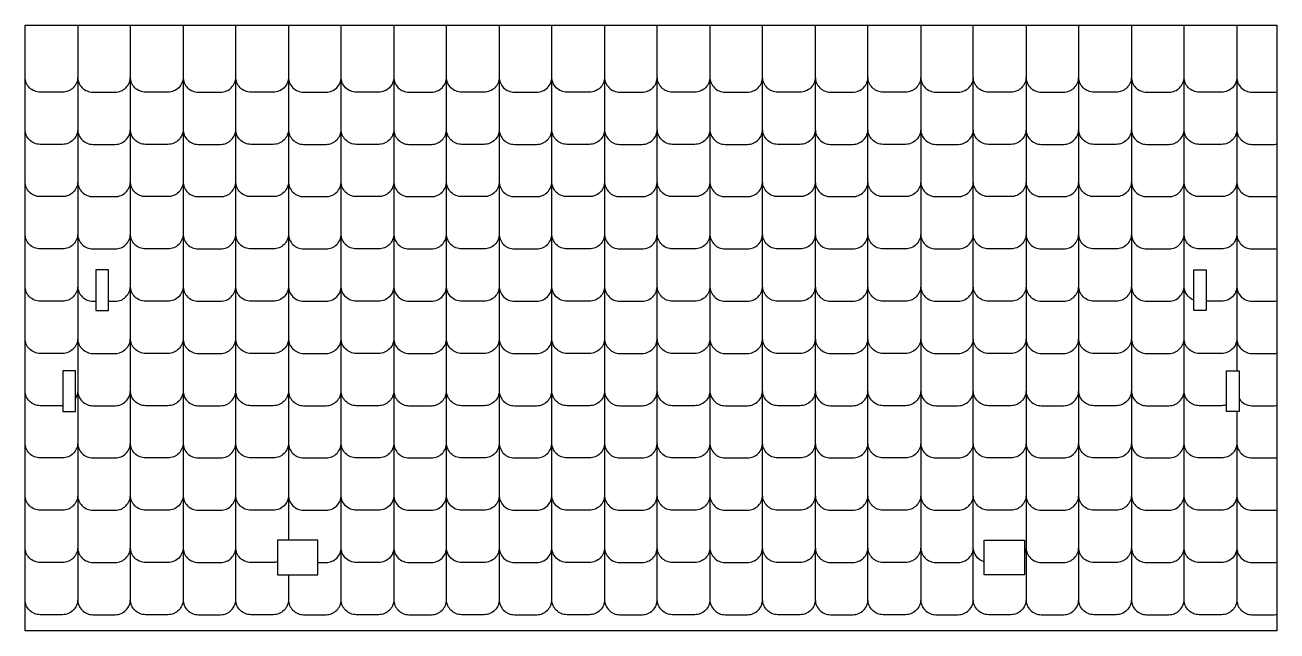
# Model space of a CAD drawing. Extents: x 2649.3 to 2742.3, y 2281.8 to 2353.6.
# Drawn here: x 2716.93 to 2741.73, y 2341.31 to 2353.31 of the extents above; entities that cross this region are included whole.
import ezdxf

# ---------------------------------------------------------------- set-up
doc = ezdxf.new("R2010")
doc.units = 0
doc.header["$MEASUREMENT"] = 0
doc.layers.add('LAYER1', color=18, linetype='CONTINUOUS')

msp = doc.modelspace()

# ---------------------------------------------------------------- linework, layer by layer
at = {"layer": 'LAYER1'}
for points in [[(2716.934, 2341.311), (2716.934, 2353.311), (2741.734, 2353.311), (2741.734, 2341.311)], [(2718.584, 2347.66), (2718.584, 2348.46), (2718.334, 2348.46), (2718.334, 2347.66)], [(2740.084, 2347.66), (2740.084, 2348.46), (2740.334, 2348.46), (2740.334, 2347.66)], [(2717.934, 2345.66), (2717.934, 2346.46), (2717.684, 2346.46), (2717.684, 2345.66)], [(2740.734, 2345.66), (2740.734, 2346.46), (2740.984, 2346.46), (2740.984, 2345.66)], [(2722.734, 2343.107), (2721.934, 2343.107), (2721.934, 2342.421), (2722.734, 2342.421)], [(2735.934, 2343.107), (2736.734, 2343.107), (2736.734, 2342.421), (2735.934, 2342.421)]]:
    msp.add_lwpolyline(points, close=True, dxfattribs=at)
for points in [[(2717.977, 2353.311), (2717.977, 2341.932, -0.414214), (2717.677, 2341.632), (2717.234, 2341.632, -0.414214), (2716.934, 2341.932)], [(2720.065, 2341.932, -0.414214), (2719.765, 2341.632), (2719.321, 2341.632, -0.414214), (2719.021, 2341.932), (2719.021, 2353.311)], [(2720.065, 2353.311), (2720.065, 2341.932, 0.414214), (2720.365, 2341.632), (2720.808, 2341.632, 0.414214), (2721.108, 2341.932)], [(2722.152, 2341.932, -0.414214), (2721.852, 2341.632), (2721.408, 2341.632, -0.414214), (2721.108, 2341.932), (2721.108, 2353.311)], [(2722.152, 2342.421), (2722.152, 2341.932, 0.414214), (2722.452, 2341.632), (2722.896, 2341.632, 0.414214), (2723.196, 2341.932), (2723.196, 2353.311)], [(2724.239, 2353.311), (2724.239, 2341.932, 0.414214), (2724.539, 2341.632), (2724.983, 2341.632, 0.414214), (2725.283, 2341.932), (2725.283, 2353.311)], [(2726.327, 2353.311), (2726.327, 2341.932, -0.414214), (2726.027, 2341.632), (2725.583, 2341.632, -0.414214), (2725.283, 2341.932)], [(2726.327, 2341.932, 0.414214), (2726.627, 2341.632), (2727.07, 2341.632, 0.414214), (2727.37, 2341.932), (2727.37, 2353.311)], [(2728.414, 2353.311), (2728.414, 2341.932, 0.414214), (2728.714, 2341.632), (2729.158, 2341.632, 0.414214), (2729.458, 2341.932), (2729.458, 2353.311)], [(2730.501, 2353.311), (2730.501, 2341.932, 0.414214), (2730.801, 2341.632), (2731.245, 2341.632, 0.414214), (2731.545, 2341.932), (2731.545, 2353.311)], [(2732.588, 2353.311), (2732.588, 2341.932, 0.414214), (2732.888, 2341.632), (2733.332, 2341.632, 0.414214), (2733.632, 2341.932), (2733.632, 2353.311)], [(2734.676, 2353.311), (2734.676, 2341.932, 0.414214), (2734.976, 2341.632), (2735.419, 2341.632, 0.414214), (2735.719, 2341.932), (2735.719, 2353.311)], [(2736.763, 2353.311), (2736.763, 2341.932, -0.414214), (2736.463, 2341.632), (2736.019, 2341.632, -0.414214), (2735.719, 2341.932)], [(2738.85, 2353.311), (2738.85, 2341.932, -0.414214), (2738.55, 2341.632), (2738.107, 2341.632, -0.414214), (2737.807, 2341.932), (2737.807, 2353.311)], [(2738.85, 2341.932, 0.414214), (2739.15, 2341.632), (2739.594, 2341.632, 0.414214), (2739.894, 2341.932), (2739.894, 2353.311)], [(2717.977, 2352.282, -0.414214), (2717.677, 2351.982), (2717.234, 2351.982, -0.414214), (2716.934, 2352.282)], [(2717.977, 2352.282, 0.414214), (2718.277, 2351.982), (2718.721, 2351.982, 0.414214), (2719.021, 2352.282)], [(2720.065, 2352.282, -0.414214), (2719.765, 2351.982), (2719.321, 2351.982, -0.414214), (2719.021, 2352.282)], [(2720.065, 2352.282, 0.414214), (2720.365, 2351.982), (2720.808, 2351.982, 0.414214), (2721.108, 2352.282)], [(2722.152, 2352.282, -0.414214), (2721.852, 2351.982), (2721.408, 2351.982, -0.414214), (2721.108, 2352.282)], [(2722.152, 2352.282, 0.414214), (2722.452, 2351.982), (2722.896, 2351.982, 0.414214), (2723.196, 2352.282)], [(2724.239, 2352.282, -0.414214), (2723.939, 2351.982), (2723.496, 2351.982, -0.414214), (2723.196, 2352.282)], [(2724.239, 2352.282, 0.414214), (2724.539, 2351.982), (2724.983, 2351.982, 0.414214), (2725.283, 2352.282)], [(2726.327, 2352.282, -0.414214), (2726.027, 2351.982), (2725.583, 2351.982, -0.414214), (2725.283, 2352.282)], [(2726.327, 2352.282, 0.414214), (2726.627, 2351.982), (2727.07, 2351.982, 0.414214), (2727.37, 2352.282)], [(2728.414, 2352.282, -0.414214), (2728.114, 2351.982), (2727.67, 2351.982, -0.414214), (2727.37, 2352.282)], [(2728.414, 2352.282, 0.414214), (2728.714, 2351.982), (2729.158, 2351.982, 0.414214), (2729.458, 2352.282)], [(2730.501, 2352.282, -0.414214), (2730.201, 2351.982), (2729.758, 2351.982, -0.414214), (2729.458, 2352.282)], [(2730.501, 2352.282, 0.414214), (2730.801, 2351.982), (2731.245, 2351.982, 0.414214), (2731.545, 2352.282)], [(2732.588, 2352.282, -0.414214), (2732.288, 2351.982), (2731.845, 2351.982, -0.414214), (2731.545, 2352.282)], [(2732.588, 2352.282, 0.414214), (2732.888, 2351.982), (2733.332, 2351.982, 0.414214), (2733.632, 2352.282)], [(2734.676, 2352.282, -0.414214), (2734.376, 2351.982), (2733.932, 2351.982, -0.414214), (2733.632, 2352.282)], [(2734.676, 2352.282, 0.414214), (2734.976, 2351.982), (2735.419, 2351.982, 0.414214), (2735.719, 2352.282)], [(2736.763, 2352.282, -0.414214), (2736.463, 2351.982), (2736.019, 2351.982, -0.414214), (2735.719, 2352.282)], [(2736.763, 2352.282, 0.414214), (2737.063, 2351.982), (2737.507, 2351.982, 0.414214), (2737.807, 2352.282)], [(2738.85, 2352.282, -0.414214), (2738.55, 2351.982), (2738.107, 2351.982, -0.414214), (2737.807, 2352.282)], [(2738.85, 2352.282, 0.414214), (2739.15, 2351.982), (2739.594, 2351.982, 0.414214), (2739.894, 2352.282)], [(2740.938, 2352.282, -0.414214), (2740.638, 2351.982), (2740.194, 2351.982, -0.414214), (2739.894, 2352.282)], [(2740.938, 2352.282, 0.414214), (2741.238, 2351.982), (2741.681, 2351.982, 0.043988), (2741.734, 2351.987)], [(2717.977, 2351.247, -0.414214), (2717.677, 2350.947), (2717.234, 2350.947, -0.414214), (2716.934, 2351.247)], [(2717.977, 2351.247, 0.414214), (2718.277, 2350.947), (2718.721, 2350.947, 0.414214), (2719.021, 2351.247)], [(2720.065, 2351.247, -0.414214), (2719.765, 2350.947), (2719.321, 2350.947, -0.414214), (2719.021, 2351.247)], [(2720.065, 2351.247, 0.414214), (2720.365, 2350.947), (2720.808, 2350.947, 0.414214), (2721.108, 2351.247)], [(2722.152, 2351.247, -0.414214), (2721.852, 2350.947), (2721.408, 2350.947, -0.414214), (2721.108, 2351.247)], [(2722.152, 2351.247, 0.414214), (2722.452, 2350.947), (2722.896, 2350.947, 0.414214), (2723.196, 2351.247)], [(2724.239, 2351.247, -0.414214), (2723.939, 2350.947), (2723.496, 2350.947, -0.414214), (2723.196, 2351.247)], [(2724.239, 2351.247, 0.414214), (2724.539, 2350.947), (2724.983, 2350.947, 0.414214), (2725.283, 2351.247)], [(2726.327, 2351.247, -0.414214), (2726.027, 2350.947), (2725.583, 2350.947, -0.414214), (2725.283, 2351.247)], [(2726.327, 2351.247, 0.414214), (2726.627, 2350.947), (2727.07, 2350.947, 0.414214), (2727.37, 2351.247)], [(2728.414, 2351.247, -0.414214), (2728.114, 2350.947), (2727.67, 2350.947, -0.414214), (2727.37, 2351.247)], [(2728.414, 2351.247, 0.414214), (2728.714, 2350.947), (2729.158, 2350.947, 0.414214), (2729.458, 2351.247)], [(2730.501, 2351.247, -0.414214), (2730.201, 2350.947), (2729.758, 2350.947, -0.414214), (2729.458, 2351.247)], [(2730.501, 2351.247, 0.414214), (2730.801, 2350.947), (2731.245, 2350.947, 0.414214), (2731.545, 2351.247)], [(2732.588, 2351.247, -0.414214), (2732.288, 2350.947), (2731.845, 2350.947, -0.414214), (2731.545, 2351.247)], [(2732.588, 2351.247, 0.414214), (2732.888, 2350.947), (2733.332, 2350.947, 0.414214), (2733.632, 2351.247)], [(2734.676, 2351.247, -0.414214), (2734.376, 2350.947), (2733.932, 2350.947, -0.414214), (2733.632, 2351.247)], [(2734.676, 2351.247, 0.414214), (2734.976, 2350.947), (2735.419, 2350.947, 0.414214), (2735.719, 2351.247)], [(2736.763, 2351.247, -0.414214), (2736.463, 2350.947), (2736.019, 2350.947, -0.414214), (2735.719, 2351.247)], [(2736.763, 2351.247, 0.414214), (2737.063, 2350.947), (2737.507, 2350.947, 0.414214), (2737.807, 2351.247)], [(2738.85, 2351.247, -0.414214), (2738.55, 2350.947), (2738.107, 2350.947, -0.414214), (2737.807, 2351.247)], [(2738.85, 2351.247, 0.414214), (2739.15, 2350.947), (2739.594, 2350.947, 0.414214), (2739.894, 2351.247)], [(2740.938, 2351.247, -0.414214), (2740.638, 2350.947), (2740.194, 2350.947, -0.414214), (2739.894, 2351.247)], [(2740.938, 2351.247, 0.414214), (2741.238, 2350.947), (2741.681, 2350.947, 0.043988), (2741.734, 2350.952)], [(2717.977, 2350.212, -0.414214), (2717.677, 2349.912), (2717.234, 2349.912, -0.414214), (2716.934, 2350.212)], [(2717.977, 2350.212, 0.414214), (2718.277, 2349.912), (2718.721, 2349.912, 0.414214), (2719.021, 2350.212)], [(2720.065, 2350.212, -0.414214), (2719.765, 2349.912), (2719.321, 2349.912, -0.414214), (2719.021, 2350.212)], [(2720.065, 2350.212, 0.414214), (2720.365, 2349.912), (2720.808, 2349.912, 0.414214), (2721.108, 2350.212)], [(2722.152, 2350.212, -0.414214), (2721.852, 2349.912), (2721.408, 2349.912, -0.414214), (2721.108, 2350.212)], [(2722.152, 2350.212, 0.414214), (2722.452, 2349.912), (2722.896, 2349.912, 0.414214), (2723.196, 2350.212)], [(2724.239, 2350.212, -0.414214), (2723.939, 2349.912), (2723.496, 2349.912, -0.414214), (2723.196, 2350.212)], [(2724.239, 2350.212, 0.414214), (2724.539, 2349.912), (2724.983, 2349.912, 0.414214), (2725.283, 2350.212)], [(2726.327, 2350.212, -0.414214), (2726.027, 2349.912), (2725.583, 2349.912, -0.414214), (2725.283, 2350.212)], [(2726.327, 2350.212, 0.414214), (2726.627, 2349.912), (2727.07, 2349.912, 0.414214), (2727.37, 2350.212)], [(2728.414, 2350.212, -0.414214), (2728.114, 2349.912), (2727.67, 2349.912, -0.414214), (2727.37, 2350.212)], [(2728.414, 2350.212, 0.414214), (2728.714, 2349.912), (2729.158, 2349.912, 0.414214), (2729.458, 2350.212)], [(2730.501, 2350.212, -0.414214), (2730.201, 2349.912), (2729.758, 2349.912, -0.414214), (2729.458, 2350.212)], [(2730.501, 2350.212, 0.414214), (2730.801, 2349.912), (2731.245, 2349.912, 0.414214), (2731.545, 2350.212)], [(2732.588, 2350.212, -0.414214), (2732.288, 2349.912), (2731.845, 2349.912, -0.414214), (2731.545, 2350.212)], [(2732.588, 2350.212, 0.414214), (2732.888, 2349.912), (2733.332, 2349.912, 0.414214), (2733.632, 2350.212)], [(2734.676, 2350.212, -0.414214), (2734.376, 2349.912), (2733.932, 2349.912, -0.414214), (2733.632, 2350.212)], [(2734.676, 2350.212, 0.414214), (2734.976, 2349.912), (2735.419, 2349.912, 0.414214), (2735.719, 2350.212)], [(2736.763, 2350.212, -0.414214), (2736.463, 2349.912), (2736.019, 2349.912, -0.414214), (2735.719, 2350.212)], [(2736.763, 2350.212, 0.414214), (2737.063, 2349.912), (2737.507, 2349.912, 0.414214), (2737.807, 2350.212)], [(2738.85, 2350.212, -0.414214), (2738.55, 2349.912), (2738.107, 2349.912, -0.414214), (2737.807, 2350.212)], [(2738.85, 2350.212, 0.414214), (2739.15, 2349.912), (2739.594, 2349.912, 0.414214), (2739.894, 2350.212)], [(2740.938, 2350.212, -0.414214), (2740.638, 2349.912), (2740.194, 2349.912, -0.414214), (2739.894, 2350.212)], [(2740.938, 2350.212, 0.414214), (2741.238, 2349.912), (2741.681, 2349.912, 0.043988), (2741.734, 2349.917)], [(2717.977, 2349.177, -0.414214), (2717.677, 2348.877), (2717.234, 2348.877, -0.414214), (2716.934, 2349.177)], [(2717.977, 2349.177, 0.414214), (2718.277, 2348.877), (2718.721, 2348.877, 0.414214), (2719.021, 2349.177)], [(2720.065, 2349.177, -0.414214), (2719.765, 2348.877), (2719.321, 2348.877, -0.414214), (2719.021, 2349.177)], [(2720.065, 2349.177, 0.414214), (2720.365, 2348.877), (2720.808, 2348.877, 0.414214), (2721.108, 2349.177)], [(2722.152, 2349.177, -0.414214), (2721.852, 2348.877), (2721.408, 2348.877, -0.414214), (2721.108, 2349.177)], [(2722.152, 2349.177, 0.414214), (2722.452, 2348.877), (2722.896, 2348.877, 0.414214), (2723.196, 2349.177)], [(2724.239, 2349.177, -0.414214), (2723.939, 2348.877), (2723.496, 2348.877, -0.414214), (2723.196, 2349.177)], [(2724.239, 2349.177, 0.414214), (2724.539, 2348.877), (2724.983, 2348.877, 0.414214), (2725.283, 2349.177)], [(2726.327, 2349.177, -0.414214), (2726.027, 2348.877), (2725.583, 2348.877, -0.414214), (2725.283, 2349.177)], [(2726.327, 2349.177, 0.414214), (2726.627, 2348.877), (2727.07, 2348.877, 0.414214), (2727.37, 2349.177)], [(2728.414, 2349.177, -0.414214), (2728.114, 2348.877), (2727.67, 2348.877, -0.414214), (2727.37, 2349.177)], [(2728.414, 2349.177, 0.414214), (2728.714, 2348.877), (2729.158, 2348.877, 0.414214), (2729.458, 2349.177)], [(2730.501, 2349.177, -0.414214), (2730.201, 2348.877), (2729.758, 2348.877, -0.414214), (2729.458, 2349.177)], [(2730.501, 2349.177, 0.414214), (2730.801, 2348.877), (2731.245, 2348.877, 0.414214), (2731.545, 2349.177)], [(2732.588, 2349.177, -0.414214), (2732.288, 2348.877), (2731.845, 2348.877, -0.414214), (2731.545, 2349.177)], [(2732.588, 2349.177, 0.414214), (2732.888, 2348.877), (2733.332, 2348.877, 0.414214), (2733.632, 2349.177)], [(2734.676, 2349.177, -0.414214), (2734.376, 2348.877), (2733.932, 2348.877, -0.414214), (2733.632, 2349.177)], [(2734.676, 2349.177, 0.414214), (2734.976, 2348.877), (2735.419, 2348.877, 0.414214), (2735.719, 2349.177)], [(2736.763, 2349.177, -0.414214), (2736.463, 2348.877), (2736.019, 2348.877, -0.414214), (2735.719, 2349.177)], [(2736.763, 2349.177, 0.414214), (2737.063, 2348.877), (2737.507, 2348.877, 0.414214), (2737.807, 2349.177)], [(2738.85, 2349.177, -0.414214), (2738.55, 2348.877), (2738.107, 2348.877, -0.414214), (2737.807, 2349.177)], [(2738.85, 2349.177, 0.414214), (2739.15, 2348.877), (2739.594, 2348.877, 0.414214), (2739.894, 2349.177)], [(2740.938, 2349.177, -0.414214), (2740.638, 2348.877), (2740.194, 2348.877, -0.414214), (2739.894, 2349.177)], [(2740.938, 2349.177, 0.414214), (2741.238, 2348.877), (2741.681, 2348.877, 0.043988), (2741.734, 2348.882)], [(2717.977, 2348.142, -0.414214), (2717.677, 2347.842), (2717.234, 2347.842, -0.414214), (2716.934, 2348.142)], [(2717.977, 2348.142, 0.414214), (2718.277, 2347.842), (2718.334, 2347.842)], [(2718.584, 2347.842), (2718.721, 2347.842, 0.414214), (2719.021, 2348.142)], [(2720.065, 2348.142, -0.414214), (2719.765, 2347.842), (2719.321, 2347.842, -0.414214), (2719.021, 2348.142)], [(2720.065, 2348.142, 0.414214), (2720.365, 2347.842), (2720.808, 2347.842, 0.414214), (2721.108, 2348.142)], [(2722.152, 2348.142, -0.414214), (2721.852, 2347.842), (2721.408, 2347.842, -0.414214), (2721.108, 2348.142)], [(2722.152, 2348.142, 0.414214), (2722.452, 2347.842), (2722.896, 2347.842, 0.414214), (2723.196, 2348.142)], [(2724.239, 2348.142, -0.414214), (2723.939, 2347.842), (2723.496, 2347.842, -0.414214), (2723.196, 2348.142)], [(2724.239, 2348.142, 0.414214), (2724.539, 2347.842), (2724.983, 2347.842, 0.414214), (2725.283, 2348.142)], [(2726.327, 2348.142, -0.414214), (2726.027, 2347.842), (2725.583, 2347.842, -0.414214), (2725.283, 2348.142)], [(2726.327, 2348.142, 0.414214), (2726.627, 2347.842), (2727.07, 2347.842, 0.414214), (2727.37, 2348.142)], [(2728.414, 2348.142, -0.414214), (2728.114, 2347.842), (2727.67, 2347.842, -0.414214), (2727.37, 2348.142)], [(2728.414, 2348.142, 0.414214), (2728.714, 2347.842), (2729.158, 2347.842, 0.414214), (2729.458, 2348.142)], [(2730.501, 2348.142, -0.414214), (2730.201, 2347.842), (2729.758, 2347.842, -0.414214), (2729.458, 2348.142)], [(2730.501, 2348.142, 0.414214), (2730.801, 2347.842), (2731.245, 2347.842, 0.414214), (2731.545, 2348.142)], [(2732.588, 2348.142, -0.414214), (2732.288, 2347.842), (2731.845, 2347.842, -0.414214), (2731.545, 2348.142)], [(2732.588, 2348.142, 0.414214), (2732.888, 2347.842), (2733.332, 2347.842, 0.414214), (2733.632, 2348.142)], [(2734.676, 2348.142, -0.414214), (2734.376, 2347.842), (2733.932, 2347.842, -0.414214), (2733.632, 2348.142)], [(2734.676, 2348.142, 0.414214), (2734.976, 2347.842), (2735.419, 2347.842, 0.414214), (2735.719, 2348.142)], [(2736.763, 2348.142, -0.414214), (2736.463, 2347.842), (2736.019, 2347.842, -0.414214), (2735.719, 2348.142)], [(2736.763, 2348.142, 0.414214), (2737.063, 2347.842), (2737.507, 2347.842, 0.414214), (2737.807, 2348.142)], [(2738.85, 2348.142, -0.414214), (2738.55, 2347.842), (2738.107, 2347.842, -0.414214), (2737.807, 2348.142)], [(2738.85, 2348.142, 0.414214), (2739.15, 2347.842), (2739.594, 2347.842, 0.414214), (2739.894, 2348.142)], [(2740.084, 2347.863, -0.307847), (2739.894, 2348.142)], [(2740.938, 2348.142, -0.414214), (2740.638, 2347.842), (2740.334, 2347.842)], [(2740.938, 2348.142, 0.414214), (2741.238, 2347.842), (2741.681, 2347.842, 0.043988), (2741.734, 2347.847)], [(2717.977, 2347.107, -0.414214), (2717.677, 2346.807), (2717.234, 2346.807, -0.414214), (2716.934, 2347.107)], [(2717.977, 2347.107, 0.414214), (2718.277, 2346.807), (2718.721, 2346.807, 0.414214), (2719.021, 2347.107)], [(2720.065, 2347.107, -0.414214), (2719.765, 2346.807), (2719.321, 2346.807, -0.414214), (2719.021, 2347.107)], [(2720.065, 2347.107, 0.414214), (2720.365, 2346.807), (2720.808, 2346.807, 0.414214), (2721.108, 2347.107)], [(2722.152, 2347.107, -0.414214), (2721.852, 2346.807), (2721.408, 2346.807, -0.414214), (2721.108, 2347.107)], [(2722.152, 2347.107, 0.414214), (2722.452, 2346.807), (2722.896, 2346.807, 0.414214), (2723.196, 2347.107)], [(2724.239, 2347.107, -0.414214), (2723.939, 2346.807), (2723.496, 2346.807, -0.414214), (2723.196, 2347.107)], [(2724.239, 2347.107, 0.414214), (2724.539, 2346.807), (2724.983, 2346.807, 0.414214), (2725.283, 2347.107)], [(2726.327, 2347.107, -0.414214), (2726.027, 2346.807), (2725.583, 2346.807, -0.414214), (2725.283, 2347.107)], [(2726.327, 2347.107, 0.414214), (2726.627, 2346.807), (2727.07, 2346.807, 0.414214), (2727.37, 2347.107)], [(2728.414, 2347.107, -0.414214), (2728.114, 2346.807), (2727.67, 2346.807, -0.414214), (2727.37, 2347.107)], [(2728.414, 2347.107, 0.414214), (2728.714, 2346.807), (2729.158, 2346.807, 0.414214), (2729.458, 2347.107)], [(2730.501, 2347.107, -0.414214), (2730.201, 2346.807), (2729.758, 2346.807, -0.414214), (2729.458, 2347.107)], [(2730.501, 2347.107, 0.414214), (2730.801, 2346.807), (2731.245, 2346.807, 0.414214), (2731.545, 2347.107)], [(2732.588, 2347.107, -0.414214), (2732.288, 2346.807), (2731.845, 2346.807, -0.414214), (2731.545, 2347.107)], [(2732.588, 2347.107, 0.414214), (2732.888, 2346.807), (2733.332, 2346.807, 0.414214), (2733.632, 2347.107)], [(2734.676, 2347.107, -0.414214), (2734.376, 2346.807), (2733.932, 2346.807, -0.414214), (2733.632, 2347.107)], [(2734.676, 2347.107, 0.414214), (2734.976, 2346.807), (2735.419, 2346.807, 0.414214), (2735.719, 2347.107)], [(2736.763, 2347.107, -0.414214), (2736.463, 2346.807), (2736.019, 2346.807, -0.414214), (2735.719, 2347.107)], [(2736.763, 2347.107, 0.414214), (2737.063, 2346.807), (2737.507, 2346.807, 0.414214), (2737.807, 2347.107)], [(2738.85, 2347.107, -0.414214), (2738.55, 2346.807), (2738.107, 2346.807, -0.414214), (2737.807, 2347.107)], [(2738.85, 2347.107, 0.414214), (2739.15, 2346.807), (2739.594, 2346.807, 0.414214), (2739.894, 2347.107)], [(2740.938, 2347.107, -0.414214), (2740.638, 2346.807), (2740.194, 2346.807, -0.414214), (2739.894, 2347.107)], [(2740.938, 2347.107, 0.414214), (2741.238, 2346.807), (2741.681, 2346.807, 0.043988), (2741.734, 2346.812)], [(2717.684, 2345.772, -0.005295), (2717.677, 2345.772), (2717.234, 2345.772, -0.414214), (2716.934, 2346.072)], [(2717.977, 2346.072, -0.137402), (2717.934, 2345.916)], [(2717.977, 2346.072, 0.414214), (2718.277, 2345.772), (2718.721, 2345.772, 0.414214), (2719.021, 2346.072)], [(2720.065, 2346.072, -0.414214), (2719.765, 2345.772), (2719.321, 2345.772, -0.414214), (2719.021, 2346.072)], [(2720.065, 2346.072, 0.414214), (2720.365, 2345.772), (2720.808, 2345.772, 0.414214), (2721.108, 2346.072)], [(2722.152, 2346.072, -0.414214), (2721.852, 2345.772), (2721.408, 2345.772, -0.414214), (2721.108, 2346.072)], [(2722.152, 2346.072, 0.414214), (2722.452, 2345.772), (2722.896, 2345.772, 0.414214), (2723.196, 2346.072)], [(2724.239, 2346.072, -0.414214), (2723.939, 2345.772), (2723.496, 2345.772, -0.414214), (2723.196, 2346.072)], [(2724.239, 2346.072, 0.414214), (2724.539, 2345.772), (2724.983, 2345.772, 0.414214), (2725.283, 2346.072)], [(2726.327, 2346.072, -0.414214), (2726.027, 2345.772), (2725.583, 2345.772, -0.414214), (2725.283, 2346.072)], [(2726.327, 2346.072, 0.414214), (2726.627, 2345.772), (2727.07, 2345.772, 0.414214), (2727.37, 2346.072)], [(2728.414, 2346.072, -0.414214), (2728.114, 2345.772), (2727.67, 2345.772, -0.414214), (2727.37, 2346.072)], [(2728.414, 2346.072, 0.414214), (2728.714, 2345.772), (2729.158, 2345.772, 0.414214), (2729.458, 2346.072)], [(2730.501, 2346.072, -0.414214), (2730.201, 2345.772), (2729.758, 2345.772, -0.414214), (2729.458, 2346.072)], [(2730.501, 2346.072, 0.414214), (2730.801, 2345.772), (2731.245, 2345.772, 0.414214), (2731.545, 2346.072)], [(2732.588, 2346.072, -0.414214), (2732.288, 2345.772), (2731.845, 2345.772, -0.414214), (2731.545, 2346.072)], [(2732.588, 2346.072, 0.414214), (2732.888, 2345.772), (2733.332, 2345.772, 0.414214), (2733.632, 2346.072)], [(2734.676, 2346.072, -0.414214), (2734.376, 2345.772), (2733.932, 2345.772, -0.414214), (2733.632, 2346.072)], [(2734.676, 2346.072, 0.414214), (2734.976, 2345.772), (2735.419, 2345.772, 0.414214), (2735.719, 2346.072)], [(2736.763, 2346.072, -0.414214), (2736.463, 2345.772), (2736.019, 2345.772, -0.414214), (2735.719, 2346.072)], [(2736.763, 2346.072, 0.414214), (2737.063, 2345.772), (2737.507, 2345.772, 0.414214), (2737.807, 2346.072)], [(2738.85, 2346.072, -0.414214), (2738.55, 2345.772), (2738.107, 2345.772, -0.414214), (2737.807, 2346.072)], [(2738.85, 2346.072, 0.414214), (2739.15, 2345.772), (2739.594, 2345.772, 0.414214), (2739.894, 2346.072)], [(2740.734, 2345.788, -0.081726), (2740.638, 2345.772), (2740.194, 2345.772, -0.414214), (2739.894, 2346.072)], [(2740.984, 2345.912, 0.257711), (2741.238, 2345.772), (2741.681, 2345.772, 0.043988), (2741.734, 2345.777)], [(2740.938, 2345.66), (2740.938, 2341.932, 0.414214), (2741.238, 2341.632), (2741.681, 2341.632, 0.043988), (2741.734, 2341.637)], [(2717.977, 2345.037, -0.414214), (2717.677, 2344.737), (2717.234, 2344.737, -0.414214), (2716.934, 2345.037)], [(2717.977, 2345.037, 0.414214), (2718.277, 2344.737), (2718.721, 2344.737, 0.414214), (2719.021, 2345.037)], [(2720.065, 2345.037, -0.414214), (2719.765, 2344.737), (2719.321, 2344.737, -0.414214), (2719.021, 2345.037)], [(2720.065, 2345.037, 0.414214), (2720.365, 2344.737), (2720.808, 2344.737, 0.414214), (2721.108, 2345.037)], [(2722.152, 2345.037, -0.414214), (2721.852, 2344.737), (2721.408, 2344.737, -0.414214), (2721.108, 2345.037)], [(2722.152, 2345.037, 0.414214), (2722.452, 2344.737), (2722.896, 2344.737, 0.414214), (2723.196, 2345.037)], [(2724.239, 2345.037, -0.414214), (2723.939, 2344.737), (2723.496, 2344.737, -0.414214), (2723.196, 2345.037)], [(2724.239, 2345.037, 0.414214), (2724.539, 2344.737), (2724.983, 2344.737, 0.414214), (2725.283, 2345.037)], [(2726.327, 2345.037, -0.414214), (2726.027, 2344.737), (2725.583, 2344.737, -0.414214), (2725.283, 2345.037)], [(2726.327, 2345.037, 0.414214), (2726.627, 2344.737), (2727.07, 2344.737, 0.414214), (2727.37, 2345.037)], [(2728.414, 2345.037, -0.414214), (2728.114, 2344.737), (2727.67, 2344.737, -0.414214), (2727.37, 2345.037)], [(2728.414, 2345.037, 0.414214), (2728.714, 2344.737), (2729.158, 2344.737, 0.414214), (2729.458, 2345.037)], [(2730.501, 2345.037, -0.414214), (2730.201, 2344.737), (2729.758, 2344.737, -0.414214), (2729.458, 2345.037)], [(2730.501, 2345.037, 0.414214), (2730.801, 2344.737), (2731.245, 2344.737, 0.414214), (2731.545, 2345.037)], [(2732.588, 2345.037, -0.414214), (2732.288, 2344.737), (2731.845, 2344.737, -0.414214), (2731.545, 2345.037)], [(2732.588, 2345.037, 0.414214), (2732.888, 2344.737), (2733.332, 2344.737, 0.414214), (2733.632, 2345.037)], [(2734.676, 2345.037, -0.414214), (2734.376, 2344.737), (2733.932, 2344.737, -0.414214), (2733.632, 2345.037)], [(2734.676, 2345.037, 0.414214), (2734.976, 2344.737), (2735.419, 2344.737, 0.414214), (2735.719, 2345.037)], [(2736.763, 2345.037, -0.414214), (2736.463, 2344.737), (2736.019, 2344.737, -0.414214), (2735.719, 2345.037)], [(2736.763, 2345.037, 0.414214), (2737.063, 2344.737), (2737.507, 2344.737, 0.414214), (2737.807, 2345.037)], [(2738.85, 2345.037, -0.414214), (2738.55, 2344.737), (2738.107, 2344.737, -0.414214), (2737.807, 2345.037)], [(2738.85, 2345.037, 0.414214), (2739.15, 2344.737), (2739.594, 2344.737, 0.414214), (2739.894, 2345.037)], [(2740.938, 2345.037, -0.414214), (2740.638, 2344.737), (2740.194, 2344.737, -0.414214), (2739.894, 2345.037)], [(2740.938, 2345.037, 0.414214), (2741.238, 2344.737), (2741.681, 2344.737, 0.043988), (2741.734, 2344.742)], [(2717.977, 2344.002, -0.414214), (2717.677, 2343.702), (2717.234, 2343.702, -0.414214), (2716.934, 2344.002)], [(2717.977, 2344.002, 0.414214), (2718.277, 2343.702), (2718.721, 2343.702, 0.414214), (2719.021, 2344.002)], [(2720.065, 2344.002, -0.414214), (2719.765, 2343.702), (2719.321, 2343.702, -0.414214), (2719.021, 2344.002)], [(2720.065, 2344.002, 0.414214), (2720.365, 2343.702), (2720.808, 2343.702, 0.414214), (2721.108, 2344.002)], [(2722.152, 2344.002, -0.414214), (2721.852, 2343.702), (2721.408, 2343.702, -0.414214), (2721.108, 2344.002)], [(2722.152, 2344.002, 0.414214), (2722.452, 2343.702), (2722.896, 2343.702, 0.414214), (2723.196, 2344.002)], [(2724.239, 2344.002, -0.414214), (2723.939, 2343.702), (2723.496, 2343.702, -0.414214), (2723.196, 2344.002)], [(2724.239, 2344.002, 0.414214), (2724.539, 2343.702), (2724.983, 2343.702, 0.414214), (2725.283, 2344.002)], [(2726.327, 2344.002, -0.414214), (2726.027, 2343.702), (2725.583, 2343.702, -0.414214), (2725.283, 2344.002)], [(2726.327, 2344.002, 0.414214), (2726.627, 2343.702), (2727.07, 2343.702, 0.414214), (2727.37, 2344.002)], [(2728.414, 2344.002, -0.414214), (2728.114, 2343.702), (2727.67, 2343.702, -0.414214), (2727.37, 2344.002)], [(2728.414, 2344.002, 0.414214), (2728.714, 2343.702), (2729.158, 2343.702, 0.414214), (2729.458, 2344.002)], [(2730.501, 2344.002, -0.414214), (2730.201, 2343.702), (2729.758, 2343.702, -0.414214), (2729.458, 2344.002)], [(2730.501, 2344.002, 0.414214), (2730.801, 2343.702), (2731.245, 2343.702, 0.414214), (2731.545, 2344.002)], [(2732.588, 2344.002, -0.414214), (2732.288, 2343.702), (2731.845, 2343.702, -0.414214), (2731.545, 2344.002)], [(2732.588, 2344.002, 0.414214), (2732.888, 2343.702), (2733.332, 2343.702, 0.414214), (2733.632, 2344.002)], [(2734.676, 2344.002, -0.414214), (2734.376, 2343.702), (2733.932, 2343.702, -0.414214), (2733.632, 2344.002)], [(2734.676, 2344.002, 0.414214), (2734.976, 2343.702), (2735.419, 2343.702, 0.414214), (2735.719, 2344.002)], [(2736.763, 2344.002, -0.414214), (2736.463, 2343.702), (2736.019, 2343.702, -0.414214), (2735.719, 2344.002)], [(2736.763, 2344.002, 0.414214), (2737.063, 2343.702), (2737.507, 2343.702, 0.414214), (2737.807, 2344.002)], [(2738.85, 2344.002, -0.414214), (2738.55, 2343.702), (2738.107, 2343.702, -0.414214), (2737.807, 2344.002)], [(2738.85, 2344.002, 0.414214), (2739.15, 2343.702), (2739.594, 2343.702, 0.414214), (2739.894, 2344.002)], [(2740.938, 2344.002, -0.414214), (2740.638, 2343.702), (2740.194, 2343.702, -0.414214), (2739.894, 2344.002)], [(2740.938, 2344.002, 0.414214), (2741.238, 2343.702), (2741.681, 2343.702, 0.043988), (2741.734, 2343.707)], [(2717.977, 2342.967, -0.414214), (2717.677, 2342.667), (2717.234, 2342.667, -0.414214), (2716.934, 2342.967)], [(2717.977, 2342.967, 0.414214), (2718.277, 2342.667), (2718.721, 2342.667, 0.414214), (2719.021, 2342.967)], [(2720.065, 2342.967, -0.414214), (2719.765, 2342.667), (2719.321, 2342.667, -0.414214), (2719.021, 2342.967)], [(2720.065, 2342.967, 0.414214), (2720.365, 2342.667), (2720.808, 2342.667, 0.414214), (2721.108, 2342.967)], [(2721.934, 2342.679, -0.069122), (2721.852, 2342.667), (2721.408, 2342.667, -0.414214), (2721.108, 2342.967)], [(2722.734, 2342.667), (2722.896, 2342.667, 0.414214), (2723.196, 2342.967)], [(2724.239, 2342.967, -0.414214), (2723.939, 2342.667), (2723.496, 2342.667, -0.414214), (2723.196, 2342.967)], [(2724.239, 2342.967, 0.414214), (2724.539, 2342.667), (2724.983, 2342.667, 0.414214), (2725.283, 2342.967)], [(2726.327, 2342.967, -0.414214), (2726.027, 2342.667), (2725.583, 2342.667, -0.414214), (2725.283, 2342.967)], [(2726.327, 2342.967, 0.414214), (2726.627, 2342.667), (2727.07, 2342.667, 0.414214), (2727.37, 2342.967)], [(2728.414, 2342.967, -0.414214), (2728.114, 2342.667), (2727.67, 2342.667, -0.414214), (2727.37, 2342.967)], [(2728.414, 2342.967, 0.414214), (2728.714, 2342.667), (2729.158, 2342.667, 0.414214), (2729.458, 2342.967)], [(2730.501, 2342.967, -0.414214), (2730.201, 2342.667), (2729.758, 2342.667, -0.414214), (2729.458, 2342.967)], [(2730.501, 2342.967, 0.414214), (2730.801, 2342.667), (2731.245, 2342.667, 0.414214), (2731.545, 2342.967)], [(2732.588, 2342.967, -0.414214), (2732.288, 2342.667), (2731.845, 2342.667, -0.414214), (2731.545, 2342.967)], [(2732.588, 2342.967, 0.414214), (2732.888, 2342.667), (2733.332, 2342.667, 0.414214), (2733.632, 2342.967)], [(2734.676, 2342.967, -0.414214), (2734.376, 2342.667), (2733.932, 2342.667, -0.414214), (2733.632, 2342.967)], [(2734.676, 2342.967, 0.414214), (2734.976, 2342.667), (2735.419, 2342.667, 0.414214), (2735.719, 2342.967)], [(2735.934, 2342.68, -0.331751), (2735.719, 2342.967)], [(2736.763, 2342.967, -0.111847), (2736.734, 2342.838)], [(2736.763, 2342.967, 0.414214), (2737.063, 2342.667), (2737.507, 2342.667, 0.414214), (2737.807, 2342.967)], [(2738.85, 2342.967, -0.414214), (2738.55, 2342.667), (2738.107, 2342.667, -0.414214), (2737.807, 2342.967)], [(2738.85, 2342.967, 0.414214), (2739.15, 2342.667), (2739.594, 2342.667, 0.414214), (2739.894, 2342.967)], [(2740.938, 2342.967, -0.414214), (2740.638, 2342.667), (2740.194, 2342.667, -0.414214), (2739.894, 2342.967)], [(2740.938, 2342.967, 0.414214), (2741.238, 2342.667), (2741.681, 2342.667, 0.043988), (2741.734, 2342.672)], [(2717.977, 2341.932, 0.414214), (2718.277, 2341.632), (2718.721, 2341.632, 0.414214), (2719.021, 2341.932)], [(2724.239, 2341.932, -0.414214), (2723.939, 2341.632), (2723.496, 2341.632, -0.414214), (2723.196, 2341.932)], [(2728.414, 2341.932, -0.414214), (2728.114, 2341.632), (2727.67, 2341.632, -0.414214), (2727.37, 2341.932)], [(2730.501, 2341.932, -0.414214), (2730.201, 2341.632), (2729.758, 2341.632, -0.414214), (2729.458, 2341.932)], [(2732.588, 2341.932, -0.414214), (2732.288, 2341.632), (2731.845, 2341.632, -0.414214), (2731.545, 2341.932)], [(2734.676, 2341.932, -0.414214), (2734.376, 2341.632), (2733.932, 2341.632, -0.414214), (2733.632, 2341.932)], [(2736.763, 2341.932, 0.414214), (2737.063, 2341.632), (2737.507, 2341.632, 0.414214), (2737.807, 2341.932)], [(2740.938, 2341.932, -0.414214), (2740.638, 2341.632), (2740.194, 2341.632, -0.414214), (2739.894, 2341.932)]]:
    msp.add_lwpolyline(points, format="xyb", dxfattribs=at)
for points in [[(2722.152, 2353.311), (2722.152, 2343.107)], [(2740.938, 2353.311), (2740.938, 2346.46)]]:
    msp.add_lwpolyline(points, dxfattribs=at)

doc.saveas('drawing.dxf')
